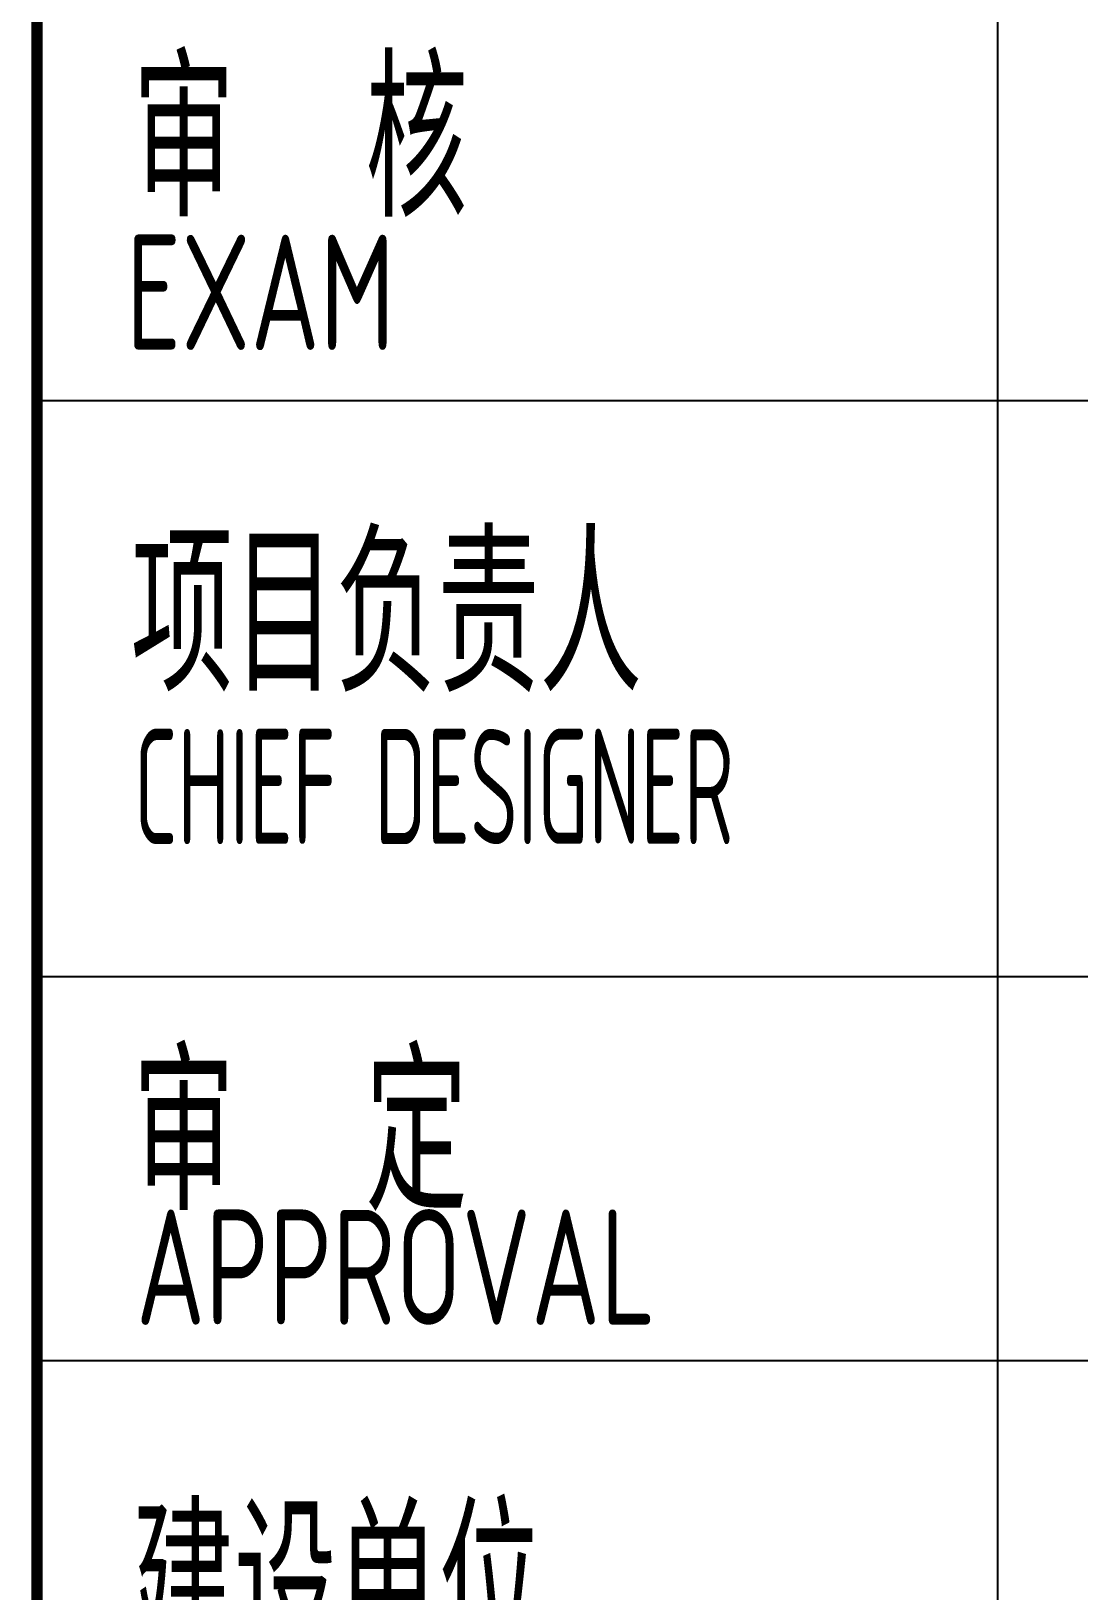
# Model space of a CAD drawing. Extents: x 2246048 to 2442613, y -66234 to 220766.
# Drawn here: x 2351498 to 2354225, y 176037 to 180098 of the extents above; entities that cross this region are included whole.
import ezdxf
from ezdxf.enums import TextEntityAlignment as Align

# ---------------------------------------------------------------- set-up
doc = ezdxf.new("R2010")
doc.units = 0
doc.header["$LTSCALE"] = 1000
doc.header["$MEASUREMENT"] = 0
doc.layers.add('J-图框线', color=4, linetype='Continuous')
doc.styles.add('LHR1', font='tssdeng.shx', dxfattribs={"width": 0.7, "bigfont": 'tssdchn.shx'})

# ---------------------------------------------------------------- blocks, each defined once
blk = doc.blocks.new('A$C5B595F1B')
at = {"layer": 'J-图框线'}
for p, q in [((-3500, 23770.7), (-3500, 5769.9)), ((-6000, 16770.7), (0, 16770.7)), ((-6000, 15270.7), (0, 15270.7)), ((-6000, 14270.7), (0, 14270.7))]:
    blk.add_line(p, q, dxfattribs=at)
at = {"layer": 'J-图框线', "style": 'LHR1'}
for s, height, width, p in [('审  核', 400, 0.7, (-5750.8, 17249)), ('项目负责人', 400, 0.7, (-5755.4, 16011.9)), ('CHIEF DESIGNER', 300, 0.55, (-5747.3, 15615.4)), ('审  定', 400, 0.7, (-5750.8, 14661.4)), ('APPROVAL', 300, 0.7, (-5742.2, 14364.1)), ('建设单位', 400, 0.7, (-5752, 13479.4))]:
    blk.add_text(s, height=height, dxfattribs=dict(at, width=width)).set_placement(p)
at = {"layer": 'J-图框线', "style": 'LHR1', "width": 0.7}
blk.add_text('EXAM', height=300, dxfattribs=at).set_placement((-5418.4, 16902.4), align=Align.CENTER)

msp = doc.modelspace()

# ---------------------------------------------------------------- linework, layer by layer
at = {"layer": 'J-图框线', "const_width": 30, "elevation": 0}
msp.add_lwpolyline([(2351512.576, 162365.792), (2351512.576, 219765.792)], dxfattribs=at)

# ---------------------------------------------------------------- block references
at = {"layer": 'J-图框线'}
msp.add_blockref('A$C5B595F1B', (2357512.576, 162365.792), dxfattribs=at)

doc.saveas('drawing.dxf')
